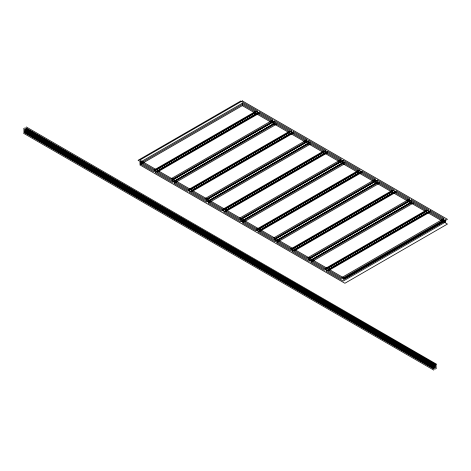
<?xml version="1.0" encoding="UTF-8"?>
<svg xmlns="http://www.w3.org/2000/svg" width="471" height="471" viewBox="0 0 471 471"><rect width="100%" height="100%" fill="white"/><g stroke="black" fill="none" stroke-linecap="round" stroke-linejoin="round"><path stroke-width="0.71" d="M343.182 278.726L445.743 219.515M343.182 279.909L445.743 220.699M26.288 128.13L436.511 364.972M24.916 127.735L435.145 364.578M26.288 129.313L436.511 366.155M24.916 128.919L435.145 365.761M23.55 128.524L433.773 365.366M26.288 130.502L436.511 367.345M24.916 130.108L435.145 366.944M23.55 129.713L433.773 366.55M26.288 131.686L436.511 368.528M24.916 131.291L435.145 368.134M23.55 130.897L433.773 367.739M24.916 132.475L435.145 369.317M23.55 132.08L433.773 368.923M23.55 133.264L433.773 370.106M26.288 126.946L436.511 364.183M240.628 101.094L138.074 160.305L155.165 170.172L257.719 110.962L240.628 101.094M242.335 100.894L139.781 160.105L344.896 278.526L447.45 219.315L242.335 100.894M242.335 103.261L139.781 162.471L153.458 170.367L256.012 111.156L242.335 103.261M242.335 104.45L139.781 163.661L153.458 171.55L256.012 112.345L242.335 104.45M242.335 105.634L139.781 164.844L344.896 283.265L447.45 224.055L242.335 105.634M256.866 111.651L154.311 170.861L156.019 171.85L258.573 112.64L256.866 111.651M259.433 111.945L156.872 171.156L170.549 179.051L273.103 119.84L259.433 111.945M257.719 113.328L155.165 172.539L172.256 182.407L274.811 123.196L257.719 113.328M259.433 113.134L156.872 172.345L170.549 180.234L273.103 121.029L259.433 113.134M274.811 120.829L172.256 180.04L189.348 189.907L291.908 130.697L274.811 120.829M273.957 121.518L171.403 180.729L173.11 181.718L275.67 122.507L273.957 121.518M276.524 123.002L173.964 182.212L187.641 190.107L290.195 130.897L276.524 123.002M276.524 124.185L173.964 183.396L187.641 191.291L290.195 132.08L276.524 124.185M291.049 131.385L188.494 190.596L190.202 191.585L292.762 132.375L291.049 131.385M293.616 131.686L191.061 190.896L204.732 198.791L307.292 139.581L293.616 131.686M291.908 133.063L189.348 192.274L206.445 202.147L309 142.937L291.908 133.063M293.616 132.869L191.061 192.08L204.732 199.975L307.292 140.764L293.616 132.869M309 140.564L206.445 199.775L223.537 209.642L326.091 150.432L309 140.564M308.146 141.259L205.586 200.469L207.299 201.453L309.853 142.242L308.146 141.259M310.707 142.737L208.153 201.947L221.823 209.842L324.384 150.632L310.707 142.737M310.707 143.92L208.153 203.131L221.823 211.026L324.384 151.815L310.707 143.92M325.237 151.126L222.683 210.337L224.39 211.32L326.945 152.109L325.237 151.126M327.798 151.421L225.244 210.631L238.921 218.526L341.475 159.316L327.798 151.421M326.091 152.804L223.537 212.015L240.628 221.882L343.182 162.672L326.091 152.804M327.798 152.604L225.244 211.815L238.921 219.71L341.475 160.499L327.798 152.604M343.182 160.305L240.628 219.515L257.719 229.383L360.28 170.172L343.182 160.305M342.329 160.994L239.774 220.204L241.482 221.193L344.036 161.983L342.329 160.994M344.896 162.471L242.335 221.682L256.012 229.577L358.566 170.367L344.896 162.471M344.896 163.661L242.335 222.871L256.012 230.761L358.566 171.55L344.896 163.661M359.42 170.861L256.866 230.072L258.573 231.061L361.133 171.85L359.42 170.861M361.987 171.156L259.433 230.366L273.103 238.261L375.658 179.051L361.987 171.156M360.28 172.539L257.719 231.75L274.811 241.617L377.371 182.407L360.28 172.539M361.987 172.345L259.433 231.555L273.103 239.445L375.658 180.234L361.987 172.345M377.371 180.04L274.811 239.25L291.908 249.118L394.462 189.907L377.371 180.04M376.517 180.729L273.957 239.939L275.67 240.928L378.225 181.718L376.517 180.729M379.078 182.212L276.524 241.423L290.195 249.318L392.755 190.107L379.078 182.212M379.078 183.396L276.524 242.606L290.195 250.501L392.755 191.291L379.078 183.396M393.609 190.596L291.049 249.807L292.762 250.796L395.316 191.585L393.609 190.596M396.17 190.896L293.616 250.107L307.292 258.002L409.847 198.791L396.17 190.896M394.462 192.274L291.908 251.485L309 261.358L411.554 202.147L394.462 192.274M396.17 192.08L293.616 251.29L307.292 259.185L409.847 199.975L396.17 192.08M411.554 199.775L309 258.985L326.091 268.853L428.645 209.642L411.554 199.775M410.7 200.469L308.146 259.68L309.853 260.663L412.408 201.453L410.7 200.469M413.267 201.947L310.707 261.158L324.384 269.053L426.938 209.842L413.267 201.947M413.267 203.131L310.707 262.341L324.384 270.236L426.938 211.026L413.267 203.131M427.792 210.337L325.237 269.547L326.945 270.531L429.505 211.32L427.792 210.337M430.359 210.631L327.798 269.842L341.475 277.737L444.029 218.526L430.359 210.631M428.645 212.015L326.091 271.225L343.182 281.093L445.743 221.882L428.645 212.015M430.359 211.815L327.798 271.025L341.475 278.92L444.029 219.71L430.359 211.815"/></g></svg>
